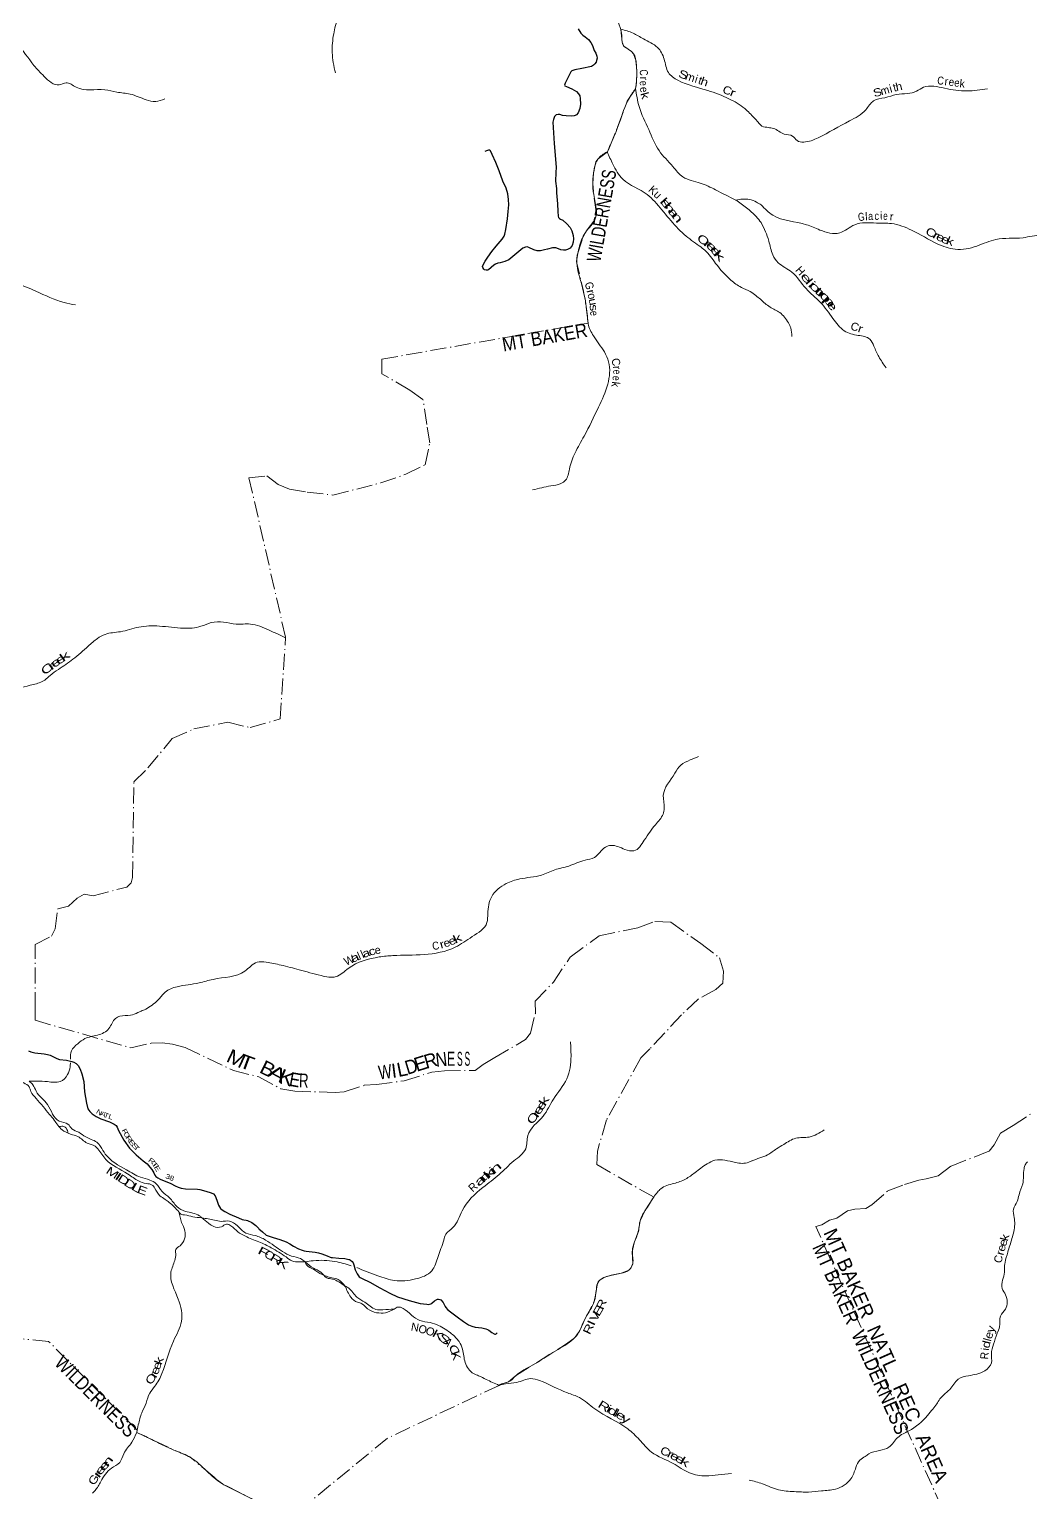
# Model space of a CAD drawing. Header units: feet. Extents: x -244583 to 4, y 367440 to 553773.
# Drawn here: x -231224 to -206199, y 448582 to 485155 of the extents above; entities that cross this region are included whole.
import ezdxf
from ezdxf.enums import TextEntityAlignment as Align

# ---------------------------------------------------------------- set-up
doc = ezdxf.new("R2010")
doc.units = ezdxf.units.FT
doc.header["$LTSCALE"] = 80
doc.linetypes.add('DOT_DASHED', pattern=[7.7, 5, -1.2, 0.3, -1.2])
for name, color, linetype, lineweight in [('29', 7, 'Continuous', 25), ('39', 7, 'Continuous', 13), ('44', 7, 'DOT_DASHED', 13)]:
    doc.layers.add(name, color=color, linetype=linetype, lineweight=lineweight)
doc.layers.add('30', color=7, linetype='Continuous')
doc.layers.add('41', color=7, linetype='Continuous')

msp = doc.modelspace()

# ---------------------------------------------------------------- linework, layer by layer
at = {"layer": '29'}
for points in [[(-217507.16, 485162.15), (-217440.69, 485059.67), (-217394.6, 485009.08), (-217331.38, 484968.39), (-217250.53, 484901.02), (-217194.25, 484826.73), (-217153.73, 484750.19), (-217106.02, 484623.81), (-217067.02, 484554.21), (-217042.17, 484484.91), (-217034.42, 484435.03), (-217046.53, 484371.69), (-217059.18, 484331.48), (-217090.6, 484293.68), (-217124.46, 484259.44), (-217176.85, 484228.69), (-217418.53, 484175), (-217591.09, 484140.11), (-217662.49, 484115.36), (-217689.5, 484095.1), (-217790.26, 483893.32), (-217835.43, 483811.46), (-217842, 483787.31), (-217847.09, 483761.93), (-217837.85, 483742.55), (-217797.81, 483723.52), (-217667.55, 483668.22), (-217553.78, 483597.08), (-217496.35, 483539.24), (-217468.89, 483489.54), (-217454.15, 483429.11), (-217450.88, 483280.18), (-217468.89, 483174.37), (-217507.16, 483066.32), (-217547.54, 483018.26)], [(-217545.52, 483018.22), (-217606.21, 482992.03), (-217665.5, 482984.28), (-217806.79, 482995.29), (-217895.61, 483001.16), (-217964.14, 483025.79), (-218008.27, 483027.77), (-218055.04, 483014.57), (-218099.21, 482976.27), (-218126.23, 482904.23), (-218139.73, 482829.94), (-218108.23, 482299.39), (-218061.74, 481711.65), (-218068.58, 481576.23), (-218071.03, 481359.78), (-218048.56, 481175.19), (-218046.69, 481069.93), (-218024.04, 480796.31), (-218020.01, 480599.96), (-218004.17, 480486.32), (-217997.92, 480454.98), (-217974.3, 480428.04), (-217948.45, 480407.28), (-217889.09, 480380.76), (-217787.75, 480295.71), (-217710.78, 480205.09), (-217664.74, 480121.81), (-217636.15, 480001.21), (-217624.22, 479921.46), (-217633.51, 479835.24), (-217657.99, 479752.62), (-217712.02, 479680.59), (-217774.85, 479647.96), (-217822.33, 479637.81), (-217874.16, 479635.84), (-217937.14, 479646.82), (-217996.79, 479668.72), (-218067.1, 479690.41), (-218103.72, 479696.34), (-218145.95, 479690.01), (-218273.89, 479662.3), (-218353.2, 479639.66), (-218450.4, 479619.8), (-218535.61, 479617.12), (-218614, 479638.97), (-218737.99, 479704.25), (-218779.07, 479714.35), (-218827.52, 479711.69), (-218887.13, 479687.34), (-219038.09, 479562.73), (-219237.65, 479394.86), (-219340.51, 479350.18), (-219460.48, 479316.23), (-219515.2, 479306.89), (-219571.48, 479284.39), (-219614.26, 479259.62), (-219680.33, 479201.66), (-219746.16, 479146.36), (-219776.34, 479133.56), (-219807.08, 479133.45), (-219846.13, 479142.56), (-219865.18, 479158.93), (-219892.55, 479204.01), (-219897.9, 479230.35), (-219891.63, 479248.51), (-219828.12, 479356.42), (-219761.96, 479458.29), (-219662, 479599.88), (-219558.08, 479737.35), (-219407.15, 479912.46), (-219359.88, 479982.24), (-219339.62, 480031.77), (-219312.6, 480153.33), (-219277.22, 480415.46), (-219255.11, 480605.2), (-219241.7, 480764.77), (-219247.03, 480898.43), (-219264.35, 481038.4), (-219303.6, 481182.11), (-219387.16, 481356.58), (-219479.19, 481614.33), (-219563.5, 481823.57), (-219658.34, 482027.86), (-219697, 482113.64), (-219717.81, 482132.1), (-219749.21, 482130.91), (-219796.6, 482118.59), (-219840.77, 482102.44)], [(-231240.81, 459629.2), (-231187.3, 459600.88), (-231087.06, 459578.9), (-230853.75, 459547.87), (-230771.37, 459534.66), (-230703.35, 459515.91), (-230620.09, 459472.3), (-230536.53, 459436.78), (-230470.83, 459410.02), (-230297.77, 459389.36), (-230163.45, 459360.03), (-230113.09, 459346.28), (-230053.09, 459307.28), (-230005.09, 459256.27), (-229956.47, 459166.03), (-229908.4, 459046.83), (-229862.83, 458860.92), (-229846.23, 458603.24), (-229796.38, 458315.97), (-229759.08, 458176.23), (-229714.08, 458107.23), (-229650.6, 458053.43), (-229554.12, 457985.03), (-229433.05, 457925.84), (-229217.71, 457846.91), (-229100.52, 457791.9), (-229049.54, 457757.71), (-229025.54, 457720.21), (-228995.12, 457638.16), (-228864.95, 457390.38), (-228720.71, 457194.7), (-228553.34, 457022.43), (-228379.01, 456874.2), (-228276.71, 456799.51), (-228210.89, 456722.15), (-228164.57, 456663.74), (-228111.24, 456576.72), (-228083.02, 456521.01), (-228058.07, 456485.66), (-228014.87, 456451.66), (-227949.33, 456420.86), (-227688.55, 456313.91), (-227575.55, 456255.01), (-227504.17, 456217.92), (-227429.49, 456190.11), (-227321.86, 456174.64), (-227021.03, 456165.37), (-226961.46, 456157.11), (-226814.64, 456117.14), (-226674.95, 456074.61), (-226622.45, 456049.1), (-226581.94, 456005.6), (-226561.82, 455959.89), (-226532.86, 455869.74), (-226494.27, 455767.08), (-226446.77, 455686.36), (-226405.75, 455648.39), (-226337.44, 455608.08), (-226209.64, 455541.84), (-225994.76, 455450.78), (-225905.29, 455410.99), (-225864.92, 455401.07), (-225800.41, 455393.57), (-225768.79, 455385.62), (-225665.73, 455331.15), (-225563.43, 455256.47), (-225485.35, 455182.69)], [(-225485.42, 455180.67), (-225399.49, 455100.53), (-225301.53, 455017.91), (-225131.86, 454960.93), (-224961.96, 454910.02), (-224806.34, 454855.6), (-224711.35, 454801.43), (-224618.53, 454743.29), (-224493.64, 454677.88), (-224408.06, 454642.28), (-224357.36, 454624.04), (-224305.96, 454616.18), (-224076.46, 454591.37), (-223994.34, 454577.54), (-223914.25, 454550.87), (-223778.66, 454501.25), (-223703.33, 454472.53), (-223677.01, 454463.03), (-223643.32, 454457.53), (-223487.58, 454447.82), (-223338.59, 454432.1), (-223242.31, 454412.29), (-223221.8, 454408.03), (-223196.3, 454394.53), (-223155.8, 454357.03), (-223133.3, 454324.03), (-223115.89, 454280.03), (-223078.21, 454153.12), (-223033.56, 454050.23), (-222983.59, 453981.56), (-222957.8, 453959.5), (-222908.63, 453932.19), (-222717.9, 453844.07), (-222460.43, 453702.83), (-222214.92, 453566.09), (-222020.15, 453477.82), (-221728.56, 453383.88), (-221456.25, 453314.95), (-221293.43, 453290.62), (-221259.27, 453285.29), (-221220.54, 453293.96), (-221193.72, 453303.99), (-221166.92, 453322.31), (-221100.28, 453374.46), (-221042.32, 453410.74), (-221022.72, 453419.49), (-220998.72, 453420.99), (-220965.71, 453414.99), (-220940.21, 453401.49), (-220885.59, 453331.99), (-220833.71, 453234.98), (-220815.24, 453213.97), (-220769.2, 453159.98), (-220700.25, 453100.35), (-220535.1, 452976.75), (-220373.76, 452859.37), (-220245.44, 452777.63), (-220167.67, 452744.46), (-220083.77, 452722.98), (-219918.86, 452700.6), (-219818.62, 452678.62), (-219776.14, 452664.95), (-219739.17, 452641.22), (-219666.46, 452585.87), (-219609.14, 452551.33), (-219593.14, 452544.94), (-219575.13, 452544.94), (-219554.13, 452555.44), (-219533.24, 452580.86)]]:
    msp.add_lwpolyline(points, dxfattribs=at)
at = {"layer": '39'}
for points in [[(-227839, 483413.02), (-228065.76, 483353.41), (-228304.2, 483392.97), (-228703.94, 483534.43), (-229033.32, 483584.54), (-229338.41, 483642.62), (-230053.96, 483708.71), (-230306.23, 483817.11), (-230474.31, 483767.33), (-230853.5, 483977.47), (-231109.03, 484253.78), (-231531.13, 484801.93), (-231722.33, 484997.02), (-232211.26, 485525.25), (-232500.1, 486030.29), (-232698.98, 486745.27), (-232820.82, 487069.49), (-232833.74, 487332.52), (-232867.59, 487445.95), (-232951.49, 487666.83), (-233028.82, 487996.91), (-233237.82, 488277.04), (-233640.27, 488701.71), (-233957.5, 489190.7), (-234140.69, 489367.55), (-234362.93, 489411.08), (-234767.05, 489481.76), (-235142.88, 489546.25), (-235689.69, 489803.7), (-235954.69, 489784.73), (-236272.36, 489745.78), (-236702.55, 489861.09), (-236997.27, 489973.73), (-237295.76, 490145.06), (-237540.43, 490148.24), (-237879.58, 490273.23), (-238552.18, 490442.28), (-238835.21, 490459.8), (-239196.23, 490232.94), (-239986.13, 489967.64), (-240290.29, 489791.08), (-240337.39, 489663.87), (-240461.72, 489456.11), (-240671.17, 489206.27), (-240863.99, 489055.48), (-241124.87, 488619.79), (-241555.51, 488207.16), (-241760.87, 487967.42), (-241870.07, 487535.06), (-241817.52, 487095.87), (-241788.95, 486719.5), (-241830.47, 486489.1), (-241882.01, 486276.95), (-241859.03, 486001.74), (-241901.29, 485613.57), (-241905.42, 485162.51), (-241820.03, 484828.34), (-241809.05, 484581.51), (-242004.97, 484198.11), (-242156.35, 483828.66), (-242175.09, 483278.55), (-242176.6, 482956.94), (-242159.63, 482724.57)], [(-220286.8, 487678), (-220624.61, 487553.91), (-220999.34, 487420.16), (-221710.75, 487075.6), (-222114.53, 486784.21), (-222346.15, 486552.69), (-222604.59, 486205.99), (-223213.1, 485810.38), (-223497.92, 485445.61), (-223617.11, 485037.57), (-223653.67, 484570.48), (-223628.55, 484321.56), (-223573.13, 484064.4)], [(-216439.73, 485155.33), (-216136.85, 485058.82), (-215878.67, 484916.01), (-215525.79, 484701.95), (-215359.31, 484409.88), (-215253.7, 484073.6), (-215013.96, 483880.3), (-214266.94, 483623.92), (-213742.12, 483419.16), (-213346.91, 483174.55), (-213111.41, 482940.82), (-212916.24, 482729.53)], [(-216438.71, 485155.01), (-216416.39, 484956.98), (-216372.9, 484742.36), (-216266.1, 484662.97), (-216125.1, 484542.96), (-216055.49, 484293.83), (-216044.9, 483964.06), (-216062.11, 483743.66), (-216072.52, 483678.98)], [(-216071.88, 483675.63), (-216237.49, 483428.94), (-216481.03, 482809.1), (-216701.96, 482268.04), (-216778.47, 482089.84)], [(-216072.52, 483678.98), (-215985.68, 483221.42), (-215743.67, 482647.83), (-215485.26, 482122.71), (-215143.34, 481726.65), (-214891.78, 481466.54), (-214455.7, 481312.77), (-214074.3, 481141.06), (-213571.96, 480887.85)], [(-207277.63, 483668.73), (-207789.14, 483614.48), (-208352.42, 483681.93), (-208877.58, 483706.68), (-209053.97, 483610.37), (-209278.63, 483546.67), (-209559.61, 483525.74), (-209840.96, 483444.1), (-210126.33, 483366.52), (-210321.69, 483142.79), (-210729.54, 482865.42), (-211512.07, 482444.11), (-211872.39, 482334.5), (-212037.84, 482371.72), (-212150.25, 482487.62), (-212360.08, 482535.16), (-212629.93, 482678.12), (-212755.06, 482698.95), (-212916.24, 482729.53)], [(-242159.63, 482724.57), (-241799.55, 482720.51), (-241551.1, 482660.68), (-241363.78, 482499.99), (-241095.96, 482258.01), (-240793.06, 481732.68), (-240558.76, 481240.04), (-240165.83, 480940.83), (-239631.17, 480679.38), (-239193.23, 480489.19), (-238713.63, 480561.77), (-238174.71, 480777.68), (-237747.8, 480826.23), (-237074.46, 480812.93), (-236633.92, 480748.14), (-236392.25, 480536.63), (-236149.17, 480191.61), (-236085.25, 480023.41), (-235944.26, 479901.38), (-235645.22, 479849.39), (-235364.59, 479750.97), (-234922.08, 479676.06), (-234758.79, 479566.06), (-234466.85, 479291.6), (-234198.53, 479156.83), (-233715.54, 479087.79), (-233572.22, 479034.52), (-233265.14, 478970.36), (-232816.35, 478939.92), (-232460.38, 478952.4), (-232088.52, 478904.11), (-231579.38, 478806.64), (-231056.55, 478607.95), (-230356.16, 478327.52), (-230067.26, 478267.49)], [(-216779.62, 482092.42), (-217017.08, 481909.47), (-217111.4, 481630.77), (-217141.07, 481339.64), (-217120.31, 481021.96), (-217053.41, 480625.18), (-217080.67, 480416.96), (-217328.99, 480072.24), (-217484.47, 479690.67), (-217540.85, 479308.63), (-217427.9, 478814.54), (-217315.08, 478290.11), (-217261.1, 477797.78)], [(-216779.62, 482092.42), (-216641.54, 481782.28), (-216392.53, 481408.91), (-215781.59, 481025.74), (-215596.37, 480848.88), (-214856.04, 480026.16), (-214483.27, 479741.2), (-214340.2, 479631.3), (-214072.78, 479304.36), (-213692.52, 478887.9), (-213428.47, 478704.6), (-213208.53, 478602.42), (-213069.46, 478502.64), (-212953.17, 478407.21)], [(-213573.1, 480888.43), (-213226.1, 480900.38), (-213054.51, 480836.86), (-212932.53, 480768.58)], [(-213571.96, 480887.85), (-213297.86, 480690.35), (-213058.23, 480472.78), (-212934.83, 480323.6)], [(-212932.53, 480768.58), (-212647.56, 480508.53), (-211800.46, 480271.75), (-211465.9, 480138.61), (-210973.37, 480065.43), (-210596.28, 480270.08), (-210054.54, 480312.04), (-209678.82, 480300.13), (-209176.77, 480133.81), (-208536.38, 479796.82), (-208086.7, 479657.05), (-207544.71, 479737.46), (-207070.89, 479903.2), (-206391.75, 479946.52), (-205940.79, 480011.17), (-205558.31, 479941.62)], [(-212934.83, 480323.6), (-212744.54, 479863.35), (-212643.68, 479514.75), (-212509.52, 479321.84), (-212165.52, 479083.4), (-211814.5, 478674.92), (-211457, 478333.2), (-211140.32, 477926.91), (-210857.36, 477619.95), (-210508.54, 477504.95), (-210216.19, 477408.44), (-210118.26, 477235.94), (-209994.64, 476974.26), (-209812.54, 476692.07)], [(-212953.17, 478407.21), (-212712.45, 478213.68), (-212470.86, 478074.9), (-212254.26, 477818.86), (-212196.47, 477691.07), (-212167.49, 477478.42)], [(-217261.69, 477800.45), (-217260.77, 477796.29), (-217128.71, 477494.27), (-216853.56, 477090.44), (-216747.52, 476847.2), (-216770.38, 476282.96), (-217001.57, 475709.58), (-217358.82, 474989.14), (-217585.25, 474569.47), (-217728.7, 474163.57), (-217823.02, 473884.87), (-217942.72, 473802.5), (-218191.73, 473743), (-218645.17, 473644)], [(-224818.05, 469949.27), (-225233.74, 470139.35), (-225700.16, 470291.24), (-226054.06, 470288.87), (-226367.26, 470340.92), (-226678.75, 470326.21), (-226936, 470234.38), (-227373.02, 470185.88), (-227973.37, 470239.29), (-228489.16, 470213.41), (-228946.71, 470100.28), (-229331.24, 470033.32), (-229521.82, 469929.04), (-229751.2, 469742), (-230132.93, 469410.05), (-230496.09, 469156.9), (-230701.03, 469008.18), (-230839.08, 468891.51), (-231122.71, 468779.58), (-231734.18, 468616.6), (-231932.74, 468534.61), (-232309.79, 468338.16), (-232954.11, 468070.16), (-233330.97, 467914.16), (-233551.76, 467836.32), (-233804.7, 467801.1), (-233944.49, 467745.13), (-234246.94, 467501.8), (-234597.7, 467305.23), (-235014.93, 467165.61), (-235584.44, 466893.2), (-235858.38, 466692.22), (-235900.16, 466407.21), (-235831.03, 466054.92), (-235833.88, 465876.92), (-235845.48, 465559.4), (-235971.81, 465355.7), (-236335.98, 464886.12), (-236801.82, 464295.64), (-237069.21, 463764.92), (-237200.21, 463427.73), (-237236.56, 463007.17), (-237281.55, 462946.02)], [(-228312.96, 460664.33), (-228010.99, 460892.2), (-227828.06, 461091.59), (-227532.18, 461227.74), (-226979.68, 461322.22), (-226631.44, 461411.6), (-225833.71, 461620.22), (-225533.41, 461837.26), (-225304.88, 461842.24), (-224933.14, 461767.67), (-224480.7, 461652.25), (-223931.34, 461506.03), (-223559.38, 461480), (-223253.07, 461684.88), (-222479.25, 461970.47), (-222137.33, 462005.27), (-221358.65, 462031.92), (-220579.25, 462214.33), (-220155.36, 462481.36), (-219787.71, 462829.56), (-219766.44, 463053.99), (-219669.4, 463480.34), (-219303.89, 463804.27), (-218969.68, 463920.01), (-218425.25, 464018.58), (-218095.02, 464148.5), (-217742.71, 464243.92), (-217335.55, 464391.68), (-217100.68, 464455.3), (-216828.48, 464716.98), (-216688.75, 464758.79), (-216339.37, 464660.05), (-216115.07, 464624.6), (-215854.98, 464890.38), (-215578.15, 465277.44), (-215384.81, 465541.51), (-215355.82, 465687.01), (-215380.6, 466008.75), (-215088.84, 466561.61), (-214946.35, 466763.22), (-214707.12, 466893.57), (-214504.5, 466977.56)], [(-227485.8, 455601.31), (-227725.89, 455836.88), (-227827.8, 455913.29), (-227959.79, 456004.31), (-228092.25, 456198.57), (-228149.73, 456272.29), (-228300.78, 456306.93), (-228493.79, 456372.55), (-228765.96, 456548.65), (-229308.13, 456910.94), (-229512.24, 457177.1), (-229577.96, 457240.83), (-229776.85, 457318.68), (-230010.79, 457484.09), (-230193.79, 457543.49), (-230406.33, 457653.94), (-230603.93, 457895.22), (-230715.81, 458035.02), (-231051.33, 458430.65), (-231181.98, 458610.71), (-231228.75, 458724.75), (-231362.68, 458821.87), (-231718.32, 459090.3), (-231764.23, 459261), (-231824.96, 459387.39), (-231975.21, 459474.64), (-232358.69, 459506.68), (-232583.88, 459582.9), (-232797.86, 459731.82), (-232875.69, 459929.31), (-232918.06, 460067.57), (-233128.02, 460214.41), (-233625.01, 460491.01), (-233957.98, 460655.88), (-234175.79, 460685.44), (-234280.67, 460699.15), (-234442.99, 460725.68)], [(-230197.4, 459414.91), (-230170.24, 459625.8), (-230013.95, 459803.6), (-229834.18, 459930.45), (-229517.57, 460018.82), (-229232.13, 460184.57), (-229068.67, 460435.13), (-228960.69, 460492.21), (-228697.66, 460512.57), (-228508.68, 460580.59), (-228429.27, 460619.88), (-228312.96, 460664.33)], [(-217699.7, 459852.49), (-217686.92, 459496.08), (-217790.52, 458928.9), (-218125.64, 458419.81), (-218384.72, 457994.6), (-218765.98, 457508.47), (-218819.48, 457179.37), (-219115.13, 456874.11), (-219482.05, 456533.5), (-219887.08, 456211.66), (-220405.18, 455630.42), (-220637.93, 455208.87), (-220814.21, 455045.53), (-220869.08, 454892.53), (-221008.64, 454485.78), (-221167.67, 454127.89), (-221576.98, 453923.51), (-222092.88, 453886.68), (-222517.53, 454002.32), (-223042.42, 454208.32)], [(-231224.13, 458863.86), (-231030.58, 458865.49), (-230768.01, 458855.5), (-230450.68, 458858.86), (-230266.19, 459030.16), (-230204.55, 459229.61), (-230195.51, 459322.61)], [(-231224.61, 458864.34), (-231135.01, 458775.97), (-231052.58, 458614.85), (-230766.58, 458284.72), (-230475.84, 457867.49), (-230256.68, 457793.38), (-230159.4, 457678.59), (-229988.98, 457589.01), (-229814.92, 457473.07), (-229540.06, 457341.46), (-229442.71, 457230.71), (-229324.28, 457044.76), (-228796.78, 456648.28), (-228441.8, 456468.92), (-228212.51, 456396.69), (-228054.31, 456301.22), (-227907.62, 456112.83), (-227718.11, 455950.1), (-227537.44, 455736.92), (-227321.04, 455614.27), (-226973.07, 455505.85), (-226911.23, 455452.31)], [(-230472.03, 457731.42), (-230358.57, 457738.23), (-230296.67, 457688.73), (-230258.96, 457572.8)], [(-211358.11, 457648.58), (-211737.22, 457471.66), (-212068.51, 457441.98), (-212372.75, 457284.68), (-212553.41, 457176.94), (-212774.85, 457025.03), (-212971.53, 456948.26), (-213167.04, 456877.37)], [(-213161.63, 456880.03), (-213244.87, 456839.09), (-213580.39, 456836), (-214088.81, 456892.17), (-214286.21, 456802.01), (-214584.58, 456583.83), (-214827.56, 456419.47), (-215116.19, 456310.44), (-215445.63, 456175.71), (-215525.69, 456093.92), (-215620.01, 455967.06)], [(-213237.38, 448898.2), (-212899.27, 448805.52), (-212503.11, 448652.68), (-212107.91, 448611.06), (-211750.78, 448598.06), (-211425.53, 448629.82), (-211080, 448671.51), (-210692.01, 448933.3), (-210568.27, 449211.37), (-210469.65, 449394.6), (-210333.52, 449490.57), (-210244.1, 449554.56), (-209974.86, 449639.34), (-209746.02, 449720.4), (-209519.66, 449965.29), (-209247.67, 450126.9), (-208781.84, 450509.39), (-208649.08, 450674.14), (-208548.98, 450800.74), (-208467.07, 450925.45), (-208373.25, 451027.83), (-208222.62, 451162.11), (-208010.27, 451419.24), (-207755.14, 451506.16), (-207346.26, 451630.26), (-207180.86, 451831.15), (-207182.79, 452053.62), (-207128.05, 452291.8), (-207036.64, 452566.09), (-206980.64, 452725.4), (-206951.83, 452996.15), (-206833.09, 453173.15), (-206825.71, 453524.96), (-206908.94, 453687.42), (-206902.95, 453893.64), (-206854.61, 454095.48), (-206857.74, 454190.55), (-206840.24, 454333.99), (-206773.2, 454592.3), (-206669.05, 454933.22), (-206599.07, 455288.57), (-206611.56, 455460.56), (-206631.81, 455667), (-206537.11, 455862.39), (-206491.12, 456029.87), (-206399.75, 456300.12), (-206365.85, 456682.05), (-206334.65, 456778.87), (-206279.43, 456855.27)], [(-215620.01, 455967.06), (-215831.69, 455639.05), (-215971.77, 455331.47), (-215994.8, 455145.61), (-216098.26, 454853.68), (-216154.24, 454627.84), (-216145.01, 454303.86), (-216244.48, 454141.41), (-216437.6, 454067.38), (-216768.13, 453993.38), (-217004.72, 453851.19), (-217053.96, 453669.77), (-217107.15, 453360.9), (-217323.49, 452955.29), (-217490.6, 452597.52), (-217632.71, 452421.53), (-218067.62, 452128.48), (-218651.07, 451768.83), (-219061.15, 451513.86), (-219251.58, 451350.74), (-219460.76, 451283.02), (-219487.03, 451265.76)], [(-227485.08, 455600.52), (-227416.24, 455334.36), (-227334.45, 455130.74), (-227457.39, 454754.1), (-227561.84, 454662.56), (-227565.46, 454557.36), (-227588.22, 454389.72), (-227683.63, 454095.64), (-227501.92, 453418.95), (-227419.39, 452865.18), (-227620.89, 452372.31), (-227908, 451564.99), (-228086.7, 451241.8), (-228214.62, 451069.65), (-228303.23, 450824.05), (-228409.96, 450582.77), (-228499.46, 450278.49), (-228538.72, 450088.82)], [(-226910.96, 455452.26), (-227139.21, 455477.97), (-227342.63, 455523.51), (-227433.28, 455543.08), (-227486.94, 455602.58)], [(-226911.23, 455452.31), (-226596.87, 455392.97), (-226427.55, 455364.13), (-226223.36, 455369.17), (-226023.04, 455252.84), (-225811.57, 455071.57), (-225580.11, 455009.42), (-225319.76, 454897.2), (-224893.02, 454608.54), (-224672.4, 454497.98), (-224449.05, 454433.92), (-224333.09, 454351.23)], [(-224333.09, 454351.23), (-224471.11, 454348.89), (-224660.1, 454376.36), (-224808.17, 454473.69), (-225178.32, 454702.64), (-225487.73, 454852.98), (-225664.39, 454915.56), (-225823.65, 454994.48), (-226013.19, 455102.92), (-226184.67, 455255.25), (-226299.32, 455291.37), (-226421.5, 455230.45), (-226615.43, 455235.37), (-226735.59, 455308.01), (-226817.44, 455374), (-226908.83, 455451.86)], [(-223176.94, 454255.96), (-223585.21, 454360.31), (-224126.51, 454380.53), (-224333.09, 454351.23)], [(-223329.84, 453743.23), (-223503.13, 453909.76), (-223666.14, 453954.7), (-223796.95, 453991.06), (-224009.89, 454093.92), (-224113.75, 454162.45), (-224291.95, 454265.61), (-224333.09, 454351.23)], [(-224327.4, 454352.04), (-224125.27, 454196.33), (-223934.89, 454090.27), (-223791.48, 453952.52), (-223647.47, 453918.72), (-223491.9, 453850.9), (-223327.08, 453737.94)], [(-222107.8, 453170.42), (-222386.93, 453154.35), (-222562.59, 453165.07), (-222836.78, 453341.2), (-223038.94, 453469.7), (-223241.65, 453695.37), (-223329.84, 453743.23)], [(-223329.84, 453743.23), (-223188.46, 453471.94), (-223020.67, 453341.92), (-222916.13, 453305.95), (-222768.49, 453180.29), (-222543.64, 453081.8), (-222325.4, 453080.57), (-222106.06, 453171.31)], [(-219486.6, 451265.56), (-219806.38, 451413.67), (-219994.95, 451505.54), (-220121.47, 451558.03), (-220331.46, 451836.42), (-220399.18, 452167.34), (-220485.16, 452360.9), (-220670.18, 452553.91), (-221000.45, 452763.26), (-221205.49, 452835.14), (-221461.39, 452885.51), (-221885.24, 453187.34), (-222003.92, 453223.52), (-222107.8, 453170.42)], [(-213674.27, 449059.32), (-214008.2, 449027.88), (-214317.79, 449002.14), (-214722.86, 449077), (-215133.55, 449313.87), (-215676.89, 449599.26), (-215977.37, 449907.34), (-216270.32, 450178.88), (-217093.36, 450676.92), (-217477.08, 450959.93), (-217776.4, 451077.74), (-218470.97, 451385.63), (-218694.53, 451435.52), (-219041.6, 451337.48), (-219327.07, 451303.29), (-219486.6, 451265.56)], [(-228538.72, 450088.82), (-228663.7, 449843.77), (-228862.12, 449553.25), (-228964.38, 449340.24), (-229172.71, 449195.6), (-229436.47, 448861.54), (-229581.37, 448635), (-229643, 448569.12)], [(-228538.72, 450088.82), (-228233.7, 449946.64), (-227934.86, 449796.45), (-227567.57, 449629.05), (-227198.21, 449465.67), (-226789.14, 449121.56), (-226409.89, 448810.28), (-226010.86, 448603.95), (-225481.55, 448326.86), (-224905.13, 447957.99), (-224533.62, 447669.09), (-224231.82, 447448.02), (-224026.29, 447274.93)]]:
    msp.add_spline(points, degree=3, dxfattribs=at)
at = {"layer": '44'}
for points in [[(-217260.82, 477813.84), (-217339.7, 478443.23), (-217546.69, 479346.57), (-217534.37, 479510.72), (-217382.94, 479959.01), (-217308.67, 480108.17), (-217093.4, 480388.77), (-217051.68, 480540.73), (-217127.58, 481097.49), (-217139.99, 481291.83), (-217120.96, 481569.86), (-217066.51, 481846.2), (-217011.45, 481913.8), (-216778.47, 482089.84), (-216737.51, 482185.24), (-216522.54, 482706.45), (-216280.34, 483357.27), (-216078.37, 483665.97), (-216052.64, 483824.06), (-216043.62, 484086), (-216060.64, 484357.81), (-216121.64, 484538.67), (-216179.4, 484596.44), (-216364.21, 484731.1), (-216405.63, 484828.78), (-216438.39, 485152.15), (-216501.74, 485319.54)], [(-231080.41, 460689.36), (-231074.98, 462281.68), (-230672.82, 462488.69), (-230580.24, 462674.04), (-230513.29, 463173.22), (-230241.78, 463237.68), (-230025.66, 463444.24), (-229854.95, 463543.96), (-229628.85, 463499.55), (-228785.77, 463716.98), (-228681.75, 463821.3), (-228644.16, 463960.59), (-228607.57, 466351.77), (-228258.85, 466694.79), (-227649.99, 467428.11), (-227112.05, 467670.38), (-226259.29, 467837.14), (-225704.34, 467702.94), (-224956.32, 467919.15), (-224819.59, 469959.46), (-225733.94, 473946.97), (-225284.64, 473991.71), (-225003.35, 473778.91), (-224719.23, 473661.17), (-224277, 473588.63), (-223638.63, 473514.42), (-222442.97, 473817.87), (-221818.29, 474035.13), (-221330.93, 474273.78), (-221217.09, 474817.07), (-221287.99, 475276.96), (-221385.79, 475900.95), (-221717.42, 476138.46), (-222411.59, 476544.96), (-222410.49, 476911.16), (-217260.82, 477813.84)], [(-218576.17, 460562.35), (-218586.09, 460864.61), (-218127.06, 461338.2), (-217707.14, 461967.92), (-216986.75, 462499.99), (-216018.45, 462700.17), (-215588.39, 462860.4), (-215192.25, 462836.81), (-214446.57, 462304.43), (-213976.41, 461950.42), (-213876.12, 461617.75), (-213894.89, 461314.42), (-214066.06, 461160.09), (-214500.81, 460925.03), (-214925.68, 460526.6)], [(-231080.41, 460689.36), (-231079.63, 460389.59), (-228685.13, 459696.98), (-228176.08, 459818.1), (-227905.64, 459829.04), (-227647.54, 459789.48), (-227325.07, 459705.14), (-226123.04, 459135.6), (-225490.18, 458975.06), (-224938.66, 458677.36), (-224591.88, 458615.16), (-223583.09, 458586.45), (-223352.98, 458603.63), (-222851.83, 458763.21), (-222551.06, 458786.15), (-221856.52, 458874.1), (-221165.42, 459093.51), (-220848.45, 459128.51), (-220081.65, 459135.24), (-219883.21, 459284.02), (-219591.83, 459460.7), (-218820.99, 459906.27), (-218703.22, 460067.54), (-218576.17, 460562.35)], [(-214925.68, 460526.6), (-215714.59, 459674.15), (-215943.64, 459448.66), (-216798.25, 457901.28), (-217027.84, 457117.61), (-217045.52, 456784), (-215619.22, 455968.12)], [(-208421.06, 448213.31), (-211572.07, 455238.1), (-211417.96, 455280.56), (-211224.52, 455391.28), (-211041.97, 455445.5), (-210780.88, 455628.14), (-210596.53, 455666.16), (-210319.53, 455684.74), (-210170.84, 455773.8), (-209770.01, 456128.56), (-209353.8, 456280.83), (-208998.71, 456395.47), (-208812.42, 456427.39), (-208508.44, 456498.21), (-208189.88, 456746.85), (-207241.39, 457118.63), (-207109.97, 457272.65), (-206954.36, 457569.97), (-206638.65, 457757.96), (-206133.02, 458095.15)], [(-219486.33, 451265.43), (-219411.89, 451304.78), (-219249.56, 451352.03), (-219074.84, 451504.78), (-217824.38, 452285.34), (-217614.82, 452435.73), (-217552.83, 452500.1), (-217524.46, 452539.42), (-217494.12, 452590.81), (-217435.29, 452711.81), (-217355.62, 452888.07), (-217106.02, 453363.8), (-217069.08, 453560.36), (-217032.27, 453780.85), (-216980.35, 453885.72), (-216866.93, 453960.46), (-216729.31, 454004.08), (-216422.67, 454071.51), (-216239.91, 454144.52), (-216189, 454195.62), (-216143.33, 454313.7), (-216158.3, 454600.76), (-216158.3, 454600.76), (-216106.89, 454824.51), (-216018.61, 455073.51), (-215988.32, 455175.68), (-215957.04, 455375.74), (-215841.24, 455623.95), (-215619.22, 455968.12)], [(-225408.79, 448296.67), (-226394.5, 448804.54), (-226549.1, 448915.69), (-226606.56, 448973.18), (-227212.07, 449479.45), (-227755.71, 449718.22), (-227875.04, 449780.12), (-228358.39, 450006.4), (-228532.5, 450088.53), (-228530.29, 450144.9), (-230740.71, 452362.85), (-235863.8, 452844.52)], [(-219486.33, 451265.43), (-222268.83, 449947.18), (-224790.02, 447881.04)]]:
    msp.add_lwpolyline(points, dxfattribs=at)

# ---------------------------------------------------------------- texts
at = {"layer": '30'}
for s, rotation, width, p in [('N', 329.43, 1.25, (-229506.06, 458037.37)), ('A', 335.763, 1.25, (-229404.21, 457988.96)), ('T', 338.818, 1.3, (-229316.42, 457954.93)), ('L', 339.87, 1.25, (-229208.89, 457917.98)), ('F', 297.715, 1.35, (-228887.69, 457584.16)), ('O', 299.883, 1.2, (-228839.1, 457495.78)), ('R', 303, 1.3, (-228780.34, 457393.67)), ('E', 306.395, 1.5, (-228704.7, 457290.77)), ('S', 312.285, 1.7, (-228622.22, 457199.65)), ('R', 323.867, 1.4, (-228199.14, 456823.55)), ('T', 310.392, 1.85, (-228131.9, 456737.96)), ('E', 301.502, 1.4, (-228076.82, 456653.02)), ('3', 337.701, 1.3, (-227784.12, 456428.77)), ('8', 337.701, 1.3, (-227684.45, 456387.89))]:
    msp.add_text(s, height=120, rotation=rotation, dxfattribs=dict(at, width=width)).set_placement(p, align=Align.CENTER)
msp.add_text('T', height=120, rotation=314.173, dxfattribs=at).set_placement((-228581.94, 457152.8), align=Align.CENTER)
at = {"layer": '41'}
for s, rotation, width, p in [('C', 274.046, 0.8, (-215966.4, 484066.53)), ('S', 340.317, 1.3, (-214912.9, 483929.11)), ('m', 341.727, 1.05, (-214736.63, 483867.84)), ('h', 340.883, 1.25, (-214382.74, 483750.5)), ('C', 354.648, 0.85, (-208459.93, 483774.21)), ('e', 352.396, 0.9, (-208191.46, 483741.49)), ('e', 352.976, 0.9, (-208053.68, 483720.29)), ('e', 275.966, 0.85, (-215968.6, 483795.03)), ('e', 279.754, 0.95, (-215959.55, 483631.27)), ('k', 285.754, 1.25, (-215933.23, 483470.33)), ('C', 338.054, 1.15, (-213817.9, 483535.94)), ('r', 338.054, 1.4, (-213677.67, 483479.44)), ('S', 15.599, 1.2, (-210002.77, 483484.08)), ('h', 12.783, 1.1, (-209470.72, 483626.95)), ('l', 312.466, 1.7, (-215446.37, 480803.47)), ('s', 309.133, 2.1, (-215387.18, 480738.37)), ('h', 309.133, 1.9, (-215298.84, 480628.74)), ('a', 309.133, 1.9, (-215203.39, 480509.47)), ('n', 309.133, 1.9, (-215109.46, 480396.32)), ('G', 6.19, 0.8, (-210421.86, 480369.47)), ('a', 1.733, 0.85, (-210197.54, 480388.01)), ('c', 0.527, 0.85, (-210046, 480392.12)), ('e', 357.802, 0.75, (-209832.36, 480391.84)), ('C', 322.67, 1.5, (-214450.47, 479816.8)), ('r', 322.628, 1.95, (-214330.19, 479724.96)), ('C', 330.791, 1.3, (-208742.31, 479991.59)), ('r', 331.434, 1.6, (-208611.45, 479922.93)), ('e', 333.877, 1.35, (-208496.05, 479867.51)), ('e', 335.99, 1.3, (-208372.29, 479808.75)), ('k', 340.248, 1.35, (-208244.53, 479766.13)), ('e', 318.791, 1.9, (-214235.78, 479646.5)), ('e', 311.83, 1.9, (-214143.09, 479545.04)), ('k', 310.656, 2.1, (-214058.16, 479435.62)), ('G', 283.65, 0.9, (-217323.06, 478721.83)), ('e', 309.295, 1.8, (-211885.18, 478877.03)), ('l', 310.115, 1.6, (-211810.22, 478787.36)), ('i', 312.545, 1.8, (-211739.47, 478712.46)), ('o', 315.99, 2, (-211657.56, 478638.46)), ('r', 283.65, 1.15, (-217287.39, 478574.92)), ('u', 281.8, 1.15, (-217232.86, 478323.18)), ('t', 316.781, 1.95, (-211566.87, 478548.58)), ('r', 315.781, 2.25, (-211481.92, 478471.65)), ('o', 316.392, 1.95, (-211398.09, 478395.43)), ('p', 313.867, 2.1, (-211305.8, 478290.4)), ('s', 281.257, 1.2, (-217214.41, 478180.49)), ('e', 276.257, 0.85, (-217206.85, 478045.9)), ('e', 307.088, 1.7, (-211241.14, 478190.66)), ('C', 341.793, 1.05, (-210625.37, 477627.59)), ('r', 341.793, 1.3, (-210481.77, 477580.36)), ('e', 270.702, 0.75, (-216633.84, 476588.95)), ('e', 265.836, 0.8, (-216647.67, 476439.09)), ('k', 35.293, 1.85, (-230280.68, 469407.01)), ('C', 41.122, 1.65, (-230716.48, 469100.89)), ('r', 36.138, 1.9, (-230609.27, 469173.43)), ('e', 35.797, 1.65, (-230507.73, 469253.5)), ('e', 34.465, 1.65, (-230396.83, 469328.5)), ('C', 10.103, 0.9, (-221051.76, 462154.83)), ('r', 16.551, 1.25, (-220883.99, 462194.4)), ('e', 16.551, 1.1, (-220764.84, 462230.24)), ('e', 20.641, 1.2, (-220623.15, 462282.98)), ('k', 25.951, 1.55, (-220483.66, 462346.66)), ('a', 23.937, 1.4, (-223047.25, 461863.77)), ('a', 17.746, 1.25, (-222777.06, 461975.01)), ('c', 17.746, 1.3, (-222631.39, 462020.98)), ('e', 56.65, 1.6, (-218415.84, 458101.46)), ('e', 58.65, 1.55, (-218344.96, 458211.59)), ('k', 58.642, 1.7, (-218276.69, 458322.86)), ('C', 53.477, 1.5, (-218571.03, 457881.35)), ('r', 53.06, 1.9, (-218479.52, 457996.91)), ('M', 325.686, 1.4, (-229199.03, 456497.49)), ('I', 326.81, 1.85, (-229053.21, 456401.97)), ('D', 326.81, 1.5, (-228920.12, 456314.91)), ('D', 326.518, 1.5, (-228759.09, 456208.35)), ('a', 43.413, 2.05, (-219888.2, 456320.73)), ('n', 41.715, 2, (-219780.48, 456404.83)), ('k', 40.297, 2.05, (-219672.76, 456486.72)), ('i', 38.297, 1.6, (-219590.55, 456550.79)), ('n', 39.866, 1.95, (-219506.69, 456626.03)), ('L', 330.673, 1.55, (-228593.65, 456116.85)), ('E', 339.662, 1.4, (-228432.34, 456045.01)), ('k', 74.635, 1.25, (-206753.71, 454935.03)), ('F', 332.189, 1.75, (-225411.68, 454509.16)), ('O', 328.633, 1.25, (-225266.85, 454429.06)), ('r', 74.671, 1.2, (-206869.85, 454550.5)), ('e', 73.055, 1.1, (-206837.36, 454670.36)), ('e', 72.97, 1.1, (-206796.38, 454803.67)), ('R', 328.633, 1.5, (-225107.62, 454331.62)), ('K', 327.89, 1.55, (-224939.43, 454227.18)), ('V', 61.032, 1.4, (-216999.69, 452945.55)), ('E', 60.537, 1.6, (-216920.59, 453089.14)), ('R', 65.343, 1.35, (-216837.63, 453252.8)), ('R', 64.709, 1.35, (-217163.57, 452634.21)), ('I', 65.218, 1.55, (-217089.61, 452786.89)), ('O', 338.711, 1.05, (-221239.69, 452519.29)), ('K', 330.482, 1.5, (-221059.98, 452439.57)), ('S', 322.865, 1.75, (-220908.54, 452341.88)), ('e', 71.401, 1.15, (-207153.66, 452488.57)), ('y', 71.401, 1.25, (-207103.76, 452639.28)), ('C', 306.337, 1.5, (-220681.34, 452089.36)), ('K', 290.178, 1.25, (-220658.02, 451975.02)), ('R', 84.712, 0.95, (-207257.5, 451999.08)), ('d', 76.368, 1.25, (-207218.16, 452266.56)), ('e', 65.454, 1.3, (-227986.25, 451595.61)), ('k', 69.162, 1.4, (-227889.24, 451848.56)), ('e', 69.162, 1.2, (-227939.63, 451721.97)), ('C', 58.382, 1.35, (-228104.7, 451368.78)), ('r', 60.815, 1.65, (-228030.61, 451489.08)), ('R', 328.064, 1.5, (-216914.17, 450662)), ('i', 330.328, 1.3, (-216792.48, 450591.32)), ('d', 331.287, 1.65, (-216692.18, 450537.7)), ('l', 331.287, 1.2, (-216592.33, 450480.58)), ('e', 329.444, 1.5, (-216496.98, 450427.73)), ('y', 329.444, 1.6, (-216365.88, 450346.6)), ('C', 334.559, 1.2, (-215377.48, 449523.43)), ('r', 334.559, 1.5, (-215247.6, 449460.7)), ('e', 333.176, 1.4, (-215141.22, 449407.33)), ('e', 329.586, 1.5, (-215014.69, 449337.92)), ('k', 329.175, 1.7, (-214892.4, 449265.97)), ('r', 53.243, 1.9, (-229434.91, 448996.61)), ('e', 53.243, 1.7, (-229368.06, 449097.23)), ('e', 50.168, 1.85, (-229275.68, 449203.21)), ('n', 53.036, 1.8, (-229188.23, 449309.26)), ('G', 59.434, 1.25, (-229530.62, 448859.44))]:
    msp.add_text(s, height=200, rotation=rotation, dxfattribs=dict(at, width=width)).set_placement(p, align=Align.CENTER)
for s, rotation, p in [('r', 272.103, (-215963.86, 483925.96)), ('i', 341.727, (-214582.96, 483816.28)), ('t', 341.727, (-214487.9, 483786.41)), ('r', 354.186, (-208315.58, 483755.7)), ('k', 354.91, (-207918.34, 483700)), ('m', 16.344, (-209817.76, 483534.27)), ('i', 16.018, (-209672.36, 483576.28)), ('t', 14.018, (-209576.29, 483603.22)), ('K', 317.323, (-215704.31, 481063.3)), ('u', 315.323, (-215586.52, 480953.97)), ('l', 3.593, (-210301.35, 480381.11)), ('i', 0.527, (-209932.62, 480393.17)), ('r', 353.899, (-209684.6, 480379.58)), ('H', 311.768, (-212031.71, 479053.68)), ('o', 282.455, (-217258.74, 478466.16)), ('C', 282.529, (-216659.04, 476817.79)), ('r', 275.233, (-216638.43, 476689.84)), ('k', 262.75, (-216669.99, 476294.66)), ('W', 23.937, (-223191.1, 461800.69)), ('l', 23.937, (-222943.62, 461909.78)), ('l', 23.937, (-222860.19, 461946.3)), ('e', 10.847, (-222501.04, 462047.74)), ('R', 43.413, (-220070.18, 456148.57)), ('C', 76.227, (-206911.24, 454399.84)), ('N', 349.651, (-221602.86, 452622.36)), ('O', 342.664, (-221421.33, 452571.39)), ('A', 313.496, (-220832.39, 452280.03)), ('l', 74.736, (-207184.92, 452380.78)), ('i', 82.747, (-207242.18, 452156.9))]:
    msp.add_text(s, height=200, rotation=rotation, dxfattribs=at).set_placement(p, align=Align.CENTER)
at = {"layer": '44'}
for s, rotation, width, p in [('WILDERNESS', 80.006, 0.75, (-216952.58, 479324.53)), ('MT BAKER', 9.942, 0.9, (-219374.5, 477101.39)), ('WILDERNESS', 315.017, 0.85, (-230617, 451794.52))]:
    msp.add_text(s, height=350, rotation=rotation, dxfattribs=dict(at, width=width)).set_placement(p)
for s, rotation, width, p in [('M', 334.648, 1.15, (-226126.47, 459274.79)), ('T', 339.766, 1.25, (-225847.87, 459170.93)), ('B', 333.766, 1.15, (-225339.35, 459016)), ('D', 16.614, 0.9, (-221628.13, 459068.81)), ('R', 15.614, 0.95, (-221148.6, 459217.34)), ('N', 6.301, 0.85, (-220908.29, 459237.06)), ('E', 0.503, 0.65, (-220683.39, 459252.01)), ('S', 0.503, 0.45, (-220463.66, 459249.81)), ('S', 0.503, 0.45, (-220275.5, 459251.38)), ('A', 331.641, 1.45, (-225105.79, 458897.87)), ('K', 337.641, 1.2, (-224861.62, 458793.62)), ('E', 349.831, 0.85, (-224616.86, 458730.35)), ('R', 358.37, 0.7, (-224369.18, 458707.71)), ('W', 7.217, 0.75, (-222311.86, 458927.33)), ('MT BAKER  WILDERNESS', 294.159, 0.9, (-210608.58, 452359.42))]:
    msp.add_text(s, height=350, rotation=rotation, dxfattribs=dict(at, width=width)).set_placement(p, align=Align.CENTER)
for s, rotation, p in [('E', 17.614, (-221394.97, 459146.11)), ('I', 7.217, (-222088.04, 458955.67)), ('L', 11.217, (-221872.5, 458995.42))]:
    msp.add_text(s, height=350, rotation=rotation, dxfattribs=at).set_placement(p, align=Align.CENTER)
msp.add_text('MT BAKER  NATL   REC   AREA', height=350, rotation=294.159, dxfattribs=at).set_placement((-211387.13, 455084.74))

doc.saveas('drawing.dxf')
